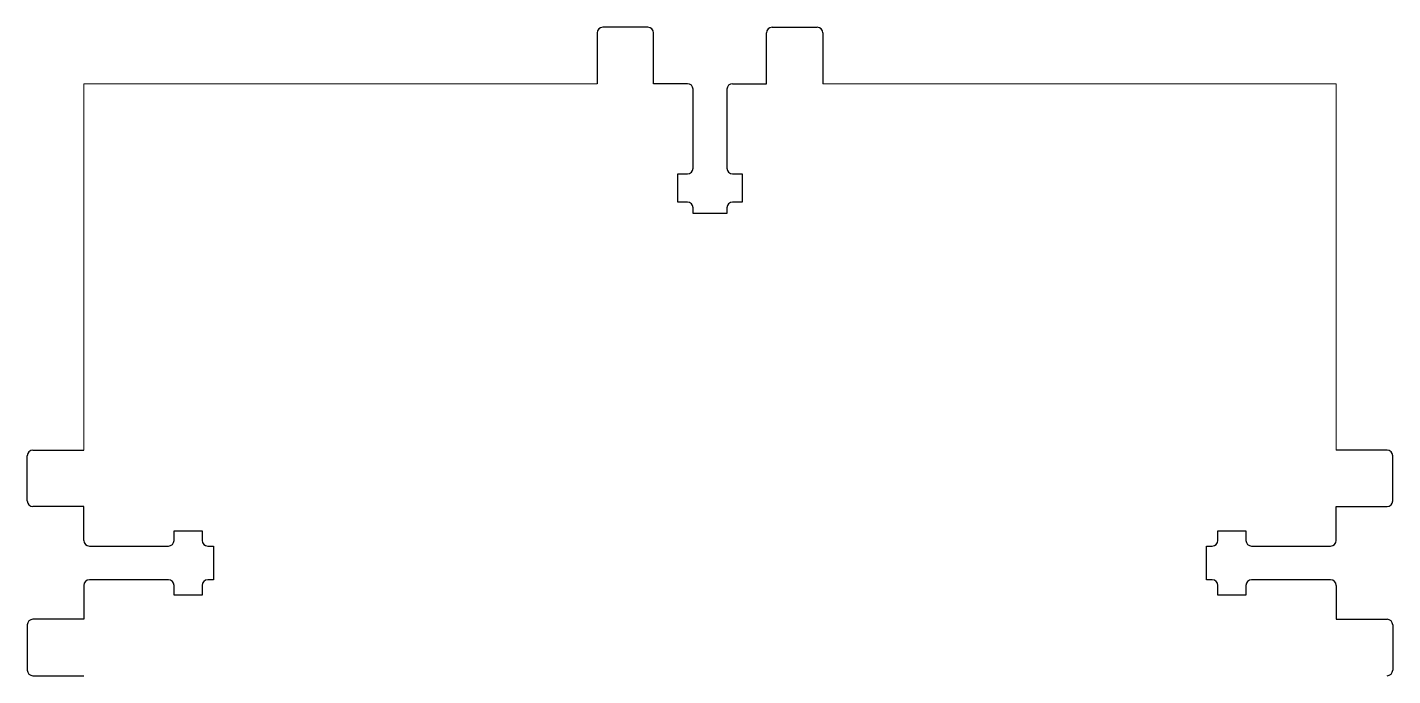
# Model space of a CAD drawing. Header units: millimetres. Extents: x 0 to 1730, y 0 to 300.
# Drawn here: x 619.5 to 740.5, y 240 to 297.5 of the extents above; entities that cross this region are included whole.
import ezdxf

# ---------------------------------------------------------------- set-up
doc = ezdxf.new("R2010")
doc.units = ezdxf.units.MM
doc.layers.get('0').update_dxf_attribs({"linetype": 'CONTINUOUS', "lineweight": 25, "true_color": 0x000000})
doc.layers.add('Front', color=7, linetype='CONTINUOUS', lineweight=0, true_color=0x000000)

msp = doc.modelspace()

# ---------------------------------------------------------------- linework, layer by layer
for p, q in [((670, 297), (670, 292.5)), ((674.5, 297.5), (670.5, 297.5)), ((675, 292.5), (675, 297)), ((685, 292.5), (685, 297)), ((685.5, 297.5), (689.5, 297.5)), ((690, 297), (690, 292.5)), ((678, 292.5), (675, 292.5)), ((678.5, 285), (678.5, 292)), ((681.5, 292), (681.5, 285)), ((682, 292.5), (685, 292.5)), ((677.14, 282), (677.14, 284.5)), ((677.14, 284.5), (678, 284.5)), ((682, 284.5), (682.86, 284.5)), ((682.86, 284.5), (682.86, 282)), ((678, 282), (677.14, 282)), ((682.86, 282), (682, 282)), ((678.5, 281), (678.5, 281.5)), ((681.5, 281), (678.5, 281)), ((681.5, 281.5), (681.5, 281)), ((619.5, 255.5), (619.5, 259.5)), ((620, 260), (624.5, 260)), ((740, 260), (735.5, 260)), ((740.5, 255.5), (740.5, 259.5)), ((624.5, 255), (620, 255)), ((624.5, 252), (624.5, 255)), ((735.5, 252), (735.5, 255)), ((735.5, 255), (740, 255)), ((632.5, 252.86), (635, 252.86)), ((632.5, 252), (632.5, 252.86)), ((635, 252.86), (635, 252)), ((725, 252), (725, 252.86)), ((725, 252.86), (727.5, 252.86)), ((727.5, 252.86), (727.5, 252)), ((625, 251.5), (632, 251.5)), ((635.5, 251.5), (636, 251.5)), ((636, 251.5), (636, 248.5)), ((724, 248.5), (724, 251.5)), ((724, 251.5), (724.5, 251.5)), ((728, 251.5), (735, 251.5)), ((632, 248.5), (625, 248.5)), ((636, 248.5), (635.5, 248.5)), ((724.5, 248.5), (724, 248.5)), ((735, 248.5), (728, 248.5)), ((624.5, 248), (624.5, 245)), ((632.5, 247.14), (632.5, 248)), ((635, 247.14), (632.5, 247.14)), ((635, 248), (635, 247.14)), ((725, 247.14), (725, 248)), ((727.5, 247.14), (725, 247.14)), ((727.5, 248), (727.5, 247.14)), ((735.5, 248), (735.5, 245)), ((619.5, 244.5), (619.5, 240.5)), ((624.5, 245), (620, 245)), ((735.5, 245), (740, 245)), ((740.5, 244.5), (740.5, 240.5)), ((620, 240), (624.5, 240))]:
    msp.add_line(p, q)
for centre, start, end in [((670.5, 297), 90, 180), ((674.5, 297), 360, 90), ((685.5, 297), 90, 180), ((689.5, 297), 360, 90), ((678, 292), 360, 90), ((682, 292), 90, 180), ((678, 285), 270, 360), ((682, 285), 180, 270), ((678, 281.5), 360, 90), ((682, 281.5), 90, 180), ((620, 259.5), 90, 180), ((740, 259.5), 360, 90), ((620, 255.5), 180, 270), ((740, 255.5), 270, 360), ((625, 252), 180, 270), ((632, 252), 270, 0), ((635.5, 252), 180, 270), ((724.5, 252), 270, 360), ((728, 252), 180, 270), ((735, 252), 270, 360), ((625, 248), 90, 180), ((632, 248), 0, 90), ((635.5, 248), 90, 180), ((724.5, 248), 360, 90), ((728, 248), 90, 180), ((735, 248), 0, 90), ((620, 244.5), 90, 180), ((740, 244.5), 360, 90), ((620, 240.5), 180, 270), ((740, 240.5), 270, 360)]:
    msp.add_arc(centre, 0.5, start, end)
at = {"layer": 'Front'}
for p, q in [((624.5, 292.5), (670, 292.5)), ((624.5, 260), (624.5, 292.5)), ((690, 292.5), (735.5, 292.5)), ((735.5, 292.5), (735.5, 260))]:
    msp.add_line(p, q, dxfattribs=at)

doc.saveas('drawing.dxf')
